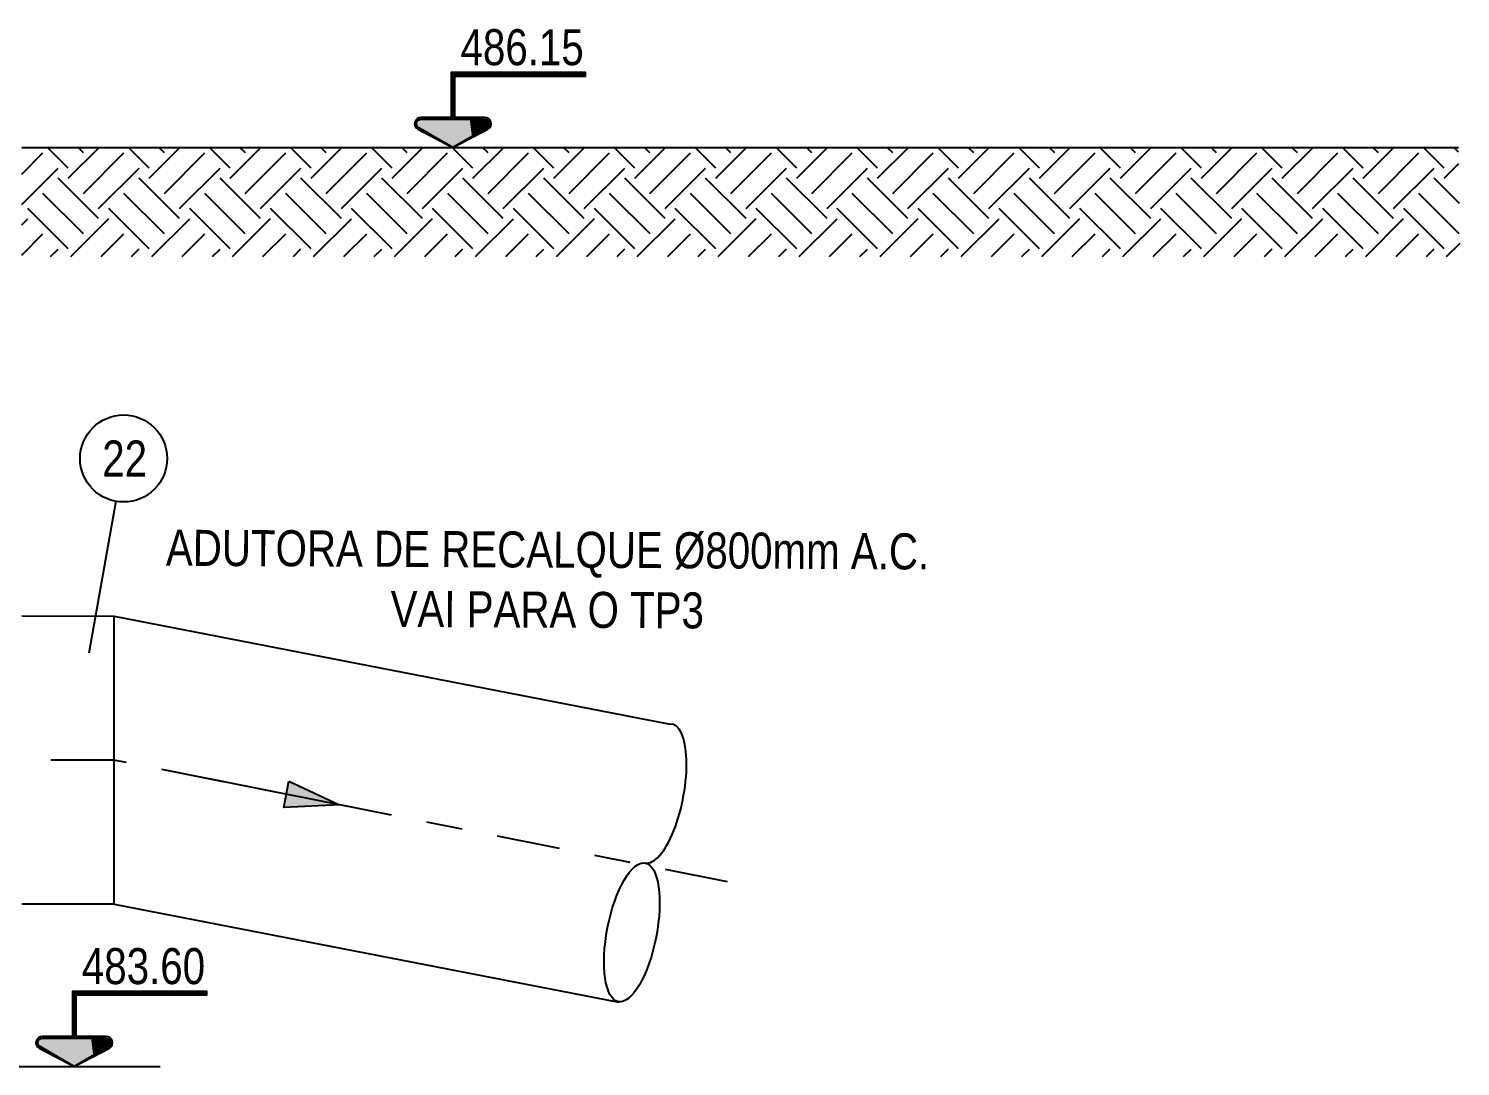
# Model space of a CAD drawing. Header units: feet. Extents: x 0 to 285115, y 0 to 9111421.
# Drawn here: x 285110.987 to 285114.958, y 9111354.859 to 9111357.739 of the extents above; entities that cross this region are included whole.
import ezdxf
from ezdxf.enums import TextEntityAlignment as Align

# ---------------------------------------------------------------- set-up
doc = ezdxf.new("R2010")
doc.units = ezdxf.units.FT
doc.header["$MEASUREMENT"] = 0
doc.linetypes.add('DASHDOT', pattern=[1, 0.5, -0.25, 0, -0.25])
doc.layers.get('0').update_dxf_attribs({"linetype": 'CONTINUOUS'})
for name, color, linetype in [('06', 6, 'CONTINUOUS'), ('A-NIVEIS', 1, 'CONTINUOUS'), ('A-TEXTO', 2, 'CONTINUOUS'), ('ARQ_SENTIDO', 1, 'CONTINUOUS'), ('EIXO', 1, 'DASHDOT'), ('H-SA-DIM', 1, 'CONTINUOUS'), ('H-SA-TEXTO', 2, 'CONTINUOUS'), ('H-SA-TUBOS', 3, 'CONTINUOUS'), ('INDIC', 2, 'CONTINUOUS')]:
    doc.layers.add(name, color=color, linetype=linetype)
doc.styles.add('EGC_Arial_2.0mm', font='arial.ttf', dxfattribs={"width": 0.8, "height": 2})

# ---------------------------------------------------------------- blocks, each defined once
blk = doc.blocks.new('*U1196')
at = {"true_color": 0xffffff}
h = blk.add_hatch(color=7, dxfattribs=at)
h.dxf.hatch_style = 1
edge = h.paths.add_edge_path()
edge.add_line((-0.1, 1.663), (-1.773, 1.663))
edge.add_arc((-1.773, 1.313), 0.35, 90, 240)
edge.add_line((-1.948, 1.009), (0, 0))
edge.add_line((0, 0), (1.948, 1.009))
edge.add_arc((1.773, 1.313), 0.35, 300, 450)
edge.add_line((1.773, 1.663), (0.1, 1.663))
edge.add_line((0.1, 1.663), (0.1, 3.963))
edge.add_line((0.1, 3.963), (7.363, 3.963))
edge.add_line((7.363, 3.963), (7.363, 4.163))
edge.add_line((7.363, 4.163), (-0.1, 4.163))
edge.add_line((-0.1, 4.163), (-0.1, 1.663))
at = {"color": 7, "true_color": 0xffffff}
blk.add_lwpolyline([(-0.1, 1.663), (-1.773, 1.663, 0.767327), (-1.948, 1.009), (0, 0), (1.948, 1.009, 0.767327), (1.773, 1.663), (0.1, 1.663), (0.1, 3.963), (7.363, 3.963), (7.363, 4.163), (-0.1, 4.163)], format="xyb", close=True, dxfattribs=at)
blk.add_lwpolyline([(0, 1.563), (0, 4.063), (7.363, 4.063)])
blk.add_lwpolyline([(0, 0), (-1.898, 1.096, -0.767327), (-1.773, 1.563), (1.773, 1.563, -0.767327), (1.898, 1.096)], format="xyb", close=True)
for points in [[(0, 1.563), (0, 0), (0.933, 1.563), (1.055, 0.609)], [(0.933, 1.563), (1.055, 0.609), (1.86, 1.547), (1.898, 1.096)], [(1.86, 1.547), (1.898, 1.096), (1.99, 1.437), (1.996, 1.198)]]:
    blk.add_solid(points)
at = {"layer": 'A-TEXTO', "style": 'EGC_Arial_2.0mm', "width": 0.8}
blk.add_attdef('COTA', text='', height=2, dxfattribs=at).set_placement((7.26, 4.565), align=Align.RIGHT)
blk = doc.blocks.new('EGC-SETA SENTIDO DA TUBULAÇÃO')
h = blk.add_hatch(color=256)
h.dxf.hatch_style = 1
h.paths.add_polyline_path([(-3, 0.75), (0, 0), (-3, -0.75)])
blk.add_line((0, 0), (-9.837, 0))
blk.add_lwpolyline([(-3, 0.75), (0, 0), (-3, -0.75), (-3, 0.75)])
blk = doc.blocks.new('*U1197')
at = {"true_color": 0xffffff}
h = blk.add_hatch(color=7, dxfattribs=at)
h.dxf.hatch_style = 1
edge = h.paths.add_edge_path()
edge.add_line((-0.1, 1.663), (-1.773, 1.663))
edge.add_arc((-1.773, 1.313), 0.35, 90, 240)
edge.add_line((-1.948, 1.009), (0, 0))
edge.add_line((0, 0), (1.948, 1.009))
edge.add_arc((1.773, 1.313), 0.35, 300, 450)
edge.add_line((1.773, 1.663), (0.1, 1.663))
edge.add_line((0.1, 1.663), (0.1, 3.963))
edge.add_line((0.1, 3.963), (7.363, 3.963))
edge.add_line((7.363, 3.963), (7.363, 4.163))
edge.add_line((7.363, 4.163), (-0.1, 4.163))
edge.add_line((-0.1, 4.163), (-0.1, 1.663))
at = {"color": 7, "true_color": 0xffffff}
blk.add_lwpolyline([(-0.1, 1.663), (-1.773, 1.663, 0.767327), (-1.948, 1.009), (0, 0), (1.948, 1.009, 0.767327), (1.773, 1.663), (0.1, 1.663), (0.1, 3.963), (7.363, 3.963), (7.363, 4.163), (-0.1, 4.163)], format="xyb", close=True, dxfattribs=at)
blk.add_lwpolyline([(0, 1.563), (0, 4.063), (7.363, 4.063)])
blk.add_lwpolyline([(0, 0), (-1.898, 1.096, -0.767327), (-1.773, 1.563), (1.773, 1.563, -0.767327), (1.898, 1.096)], format="xyb", close=True)
for points in [[(0, 1.563), (0, 0), (0.933, 1.563), (1.055, 0.609)], [(0.933, 1.563), (1.055, 0.609), (1.86, 1.547), (1.898, 1.096)], [(1.86, 1.547), (1.898, 1.096), (1.99, 1.437), (1.996, 1.198)]]:
    blk.add_solid(points)
at = {"layer": 'A-TEXTO', "style": 'EGC_Arial_2.0mm', "width": 0.8}
blk.add_attdef('COTA', text='', height=2, dxfattribs=at).set_placement((7.26, 4.565), align=Align.RIGHT)

msp = doc.modelspace()

# ---------------------------------------------------------------- hatches: boundary and pattern name
h = msp.add_hatch()
h.set_pattern_fill('EARTH', color=251, scale=0.025, angle=45, style=0)
h.set_pattern_definition([(45, (285163.71506, 9111337.70759), (2e-17, 0.2245064), [0.15875, -0.15875]), (45, (285163.67296, 9111337.74968), (2e-17, 0.2245064), [0.15875, -0.15875]), (45, (285163.63087, 9111337.79178), (2e-17, 0.2245064), [0.15875, -0.15875]), (135, (285163.63087, 9111337.81984), (-0.2245064, 2e-17), [0.15875, -0.15875]), (135, (285163.67296, 9111337.86193), (-0.2245064, 2e-17), [0.15875, -0.15875]), (135, (285163.71506, 9111337.90403), (-0.2245064, 2e-17), [0.15875, -0.15875])])
h.paths.add_polyline_path([(285110.9676, 9111357.4093), (285110.9676, 9111357.1064), (285114.9582, 9111357.1064), (285114.9527, 9111357.4093)])

# ---------------------------------------------------------------- linework, layer by layer
at = {"layer": '06'}
msp.add_line((285110.9676, 9111357.4093), (285114.9527, 9111357.4093), dxfattribs=at)
at = {"layer": 'EIXO', "ltscale": 0.35}
for p, q in [((285111.2233, 9111355.7093), (285101.4676, 9111355.7093)), ((285112.925, 9111355.3711), (285111.2233, 9111355.7093))]:
    msp.add_line(p, q, dxfattribs=at)
at = {"layer": 'H-SA-DIM'}
for points in [[(285111.2241, 9111355.3093), (285111.2241, 9111356.1091)], [(285110.741, 9111354.8593), (285111.3515, 9111354.8593)]]:
    msp.add_lwpolyline(points, dxfattribs=at)
at = {"layer": 'H-SA-TUBOS'}
for p, q in [((285111.2241, 9111356.1091), (285112.766, 9111355.8091)), ((285111.2241, 9111355.3093), (285112.6236, 9111355.0376))]:
    msp.add_line(p, q, dxfattribs=at)
for points in [[(285110.9676, 9111356.1092), (285111.2241, 9111356.1091)], [(285111.2241, 9111355.3093), (285110.9676, 9111355.3093)]]:
    msp.add_lwpolyline(points, dxfattribs=at)
msp.add_ellipse((285112.7346, 9111355.6163), major_axis=(0.0374, 0.1924), ratio=0.35, start_param=3.141525, end_param=6.370435, dxfattribs=at)
msp.add_ellipse((285112.6598, 9111355.2312), major_axis=(0.0374, 0.1924), ratio=0.35, dxfattribs=at)
at = {"layer": 'INDIC', "color": 1, "linetype": 'Continuous'}
msp.add_line((285111.2288, 9111356.4274), (285111.1535, 9111356.0056), dxfattribs=at)
msp.add_circle((285111.25, 9111356.5462), 0.1207, dxfattribs=at)

# ---------------------------------------------------------------- block references
at = {"layer": 'A-NIVEIS', "xscale": 0.05, "yscale": 0.05, "zscale": 0.05}
for name, p, values in [('*U1196', (285112.1634, 9111357.4093), {'COTA': '486.15'}), ('*U1197', (285111.113, 9111354.8593), {'COTA': '483.60'})]:
    msp.add_blockref(name, p, dxfattribs=at).add_auto_attribs(values)
at = {"layer": 'ARQ_SENTIDO', "xscale": -0.05, "yscale": -0.05, "zscale": -0.05, "rotation": 168.7580691443181}
msp.add_blockref('EGC-SETA SENTIDO DA TUBULAÇÃO', (285111.8485, 9111355.5851), dxfattribs=at)

# ---------------------------------------------------------------- texts
at = {"layer": 'INDIC', "color": 2, "style": 'EGC_Arial_2.0mm', "width": 0.8}
msp.add_text('22', height=0.1, dxfattribs=at).set_placement((285111.2529, 9111356.5462), align=Align.MIDDLE_CENTER)

# ---------------------------------------------------------------- next in the draw order: texts
at = {"layer": 'H-SA-TEXTO', "color": 2, "insert": (285112.425, 9111356.0753), "char_height": 0.1, "width": 2.110604, "attachment_point": 8, "rotation": 359.7131, "style": 'EGC_Arial_2.0mm', "bg_fill": 3, "box_fill_scale": 1, "bg_fill_color": 256, "bg_fill_transparency": 0}
msp.add_mtext('ADUTORA DE RECALQUE %%C800mm A.C.^JVAI PARA O TP3', dxfattribs=at)

doc.saveas('drawing.dxf')
